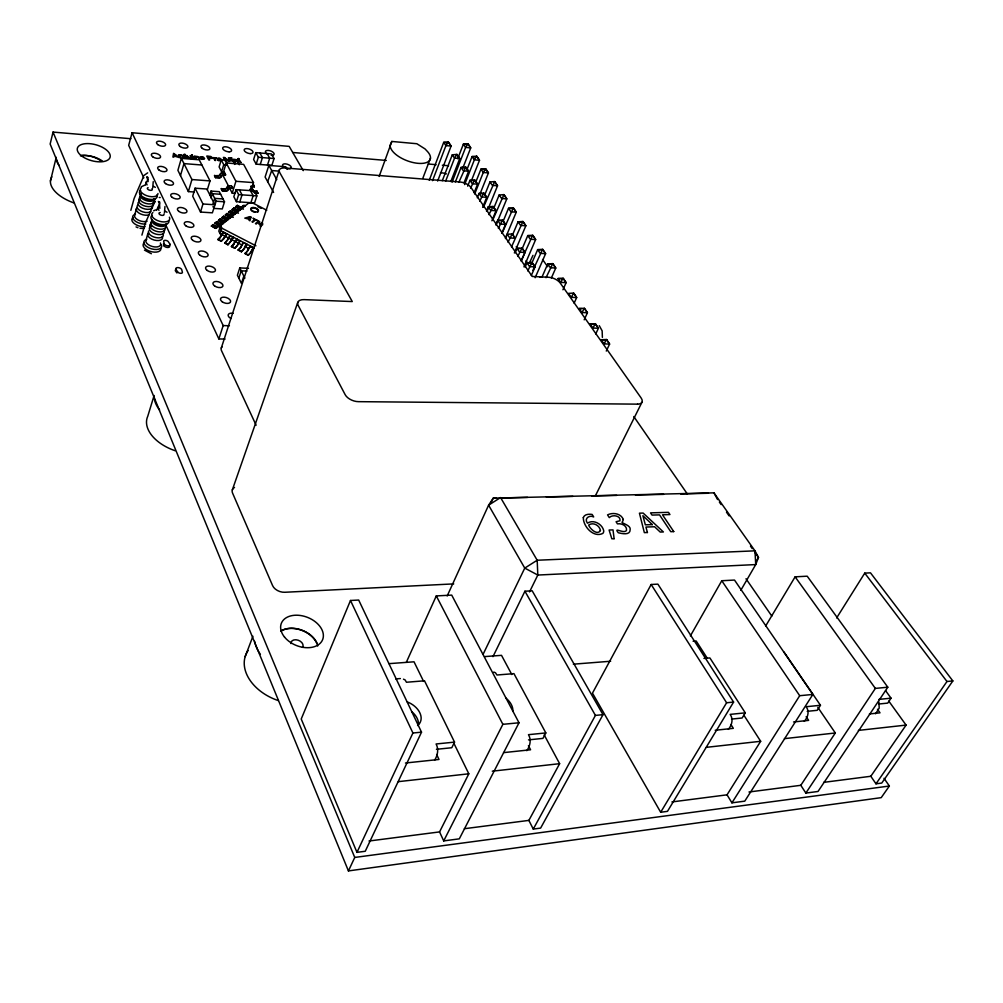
<?xml version="1.0" encoding="UTF-8"?>
<svg xmlns="http://www.w3.org/2000/svg" width="1003" height="1003" viewBox="0 0 1003 1003"><rect width="100%" height="100%" fill="white"/><g stroke="black" fill="none" stroke-linecap="round" stroke-linejoin="round"><path stroke-width="1.5" d="M228.972 161.571L229.148 158.474L230.301 160.643M602.389 337.384L602.151 330.865L599.267 325.649M152.757 187.874L153.221 181.643M164.467 212.862L164.943 206.543M130.892 138.715L53.034 132.083L50.15 144.043L348.43 870.917L881.223 797.648L889.36 786.026L884.019 778.303M50.438 181.041L56.231 157.308A33.826 16.6 15.3 0 0 59.152 165.57M303.257 170.635L289.19 146.375L132.07 132.735L128.672 145.347L143.818 177.844M130.841 210.342L134.114 198.481L143.479 176.766M134.741 214.843L136.521 208.448M141.912 235.128L145.285 223.18L154.963 201.415M146.024 240.043L147.867 233.599M207.282 189.88L210.003 180.904L199.221 159.803L181.355 158.361L177.895 170.322L188.363 191.598L194.369 192.024M180.477 175.588L183.963 163.602L201.891 165.019M188.363 191.598L191.924 179.55L181.355 158.361M195.096 188.188L202.957 203.985L214.83 204.788L206.869 189.028L195.096 188.188L192.701 196.212L200.525 212.059L212.373 212.824L216.147 201.214L210.994 191.084L219.306 191.673L224.496 201.791L222.277 208.95L213.952 208.398L212.987 206.493M200.525 212.059L202.957 203.985M214.517 175.726L218.228 175.588A1.442 1.141 -25.9 0 0 219.933 174.497A2.395 1.906 -26 0 1 222.766 172.666L224.559 172.804L225.587 174.76L223.682 175.023A1.918 1.517 -26.1 0 0 221.4 176.49A1.931 1.53 -25.9 0 1 219.118 177.957L215.545 177.694L214.517 175.726L218.102 175.989A1.918 1.53 -25.9 0 0 220.184 174.936M209.702 195.372L210.994 191.084M215.545 177.694L214.642 175.324M239.291 164.768L237.385 161.22L221.249 159.916L219.118 166.937L221.6 171.689L224.396 171.902M211.019 197.98L212.323 193.692L220.635 194.281M221.6 171.689L223.744 164.668L221.249 159.916M154.111 395.483L147.754 416.283A38.503 23.257 16.8 0 0 175.124 450.723M212.949 204.111L214.705 198.368L223.042 198.958M223.067 173.293L226.227 162.962L243.641 164.367L253.496 182.621L250.687 191.46M224.559 172.804L225.462 175.161M221.312 188.877L225.036 188.74A1.454 1.141 -26 0 0 226.753 187.624A2.42 1.906 -26.2 0 1 229.624 185.781L231.43 185.906L232.47 187.912L230.552 188.188A1.943 1.53 -26.2 0 0 228.245 189.667A1.943 1.53 -26 0 1 225.951 191.147L222.34 190.883L221.312 188.877L223.707 189.053M219.306 226.628A2.031 1.63 50 0 0 217.062 227.38A2.031 1.63 50.1 0 1 214.818 228.12L211.483 225.926L213.188 224.572L216.648 226.352A1.517 1.229 50.1 0 0 218.328 225.788A2.533 2.044 50 0 1 221.124 224.86M222.34 190.883L221.425 188.476M213.188 224.572L211.357 226.339M219.281 225.525A2.019 1.63 50.2 0 1 218.341 225.299L215.018 223.105L216.711 221.763L220.158 223.544A1.517 1.216 50.2 0 0 221.839 222.979A2.52 2.031 50.1 0 1 224.622 222.039M214.893 223.519L216.711 221.763M223.205 222.653A2.019 1.63 50.2 0 1 221.851 222.503L218.529 220.321L220.209 218.98L223.644 220.76A1.504 1.216 50.2 0 0 225.311 220.196A2.507 2.031 50.1 0 1 228.107 219.256M218.403 220.723L220.209 218.98M231.43 185.906L232.345 188.313M229.775 218.228A2.006 1.63 50.1 0 0 227.543 218.967A2.006 1.617 50.3 0 1 225.324 219.72L222.014 217.538L223.682 216.222L227.104 217.99A1.504 1.216 50.3 0 0 228.772 217.425A2.507 2.031 50.2 0 1 231.555 216.485L233.273 217.375M266.773 210.229L252.844 203.07L249.007 202.807L220.51 225.675L218.804 231.166L220.033 233.636L241.861 244.933M221.889 217.952L223.682 216.222M233.21 215.457A1.993 1.617 50.2 0 0 230.991 216.209A1.993 1.617 50.3 0 1 228.772 216.961L225.474 214.792L227.129 213.476L230.54 215.231A1.492 1.216 50.3 0 0 232.207 214.667A2.495 2.019 50.2 0 1 234.978 213.739M235.141 193.378L232.22 193.165L235.906 181.292L226.227 162.962M223.556 239.215L226.941 233.862L226.026 234.602A2.52 0.69 -62.6 0 0 224.233 237.598L221.199 241.322L217.964 239.642L219.933 237.736M220.033 233.636L221.751 228.132L220.51 225.675M227.129 213.476L225.349 215.194M233.11 214.441A1.993 1.617 50.4 0 1 232.194 214.216L228.922 212.059L230.565 210.755L233.962 212.498A1.492 1.216 50.4 0 0 235.254 212.46M255.439 193.24L257.809 193.416L256.856 191.021L236.044 189.655L233.837 196.738L236.42 201.703L254.586 202.957L256.856 195.898L254.21 190.971M220.058 237.899L223.719 232.194L222.804 232.934A2.52 0.702 -62.6 0 0 221.011 235.931L217.964 239.642M230.565 210.755L228.784 212.46M221.199 241.322L223.356 239.215M236.056 211.671A1.981 1.617 50.4 0 1 235.592 211.495L232.332 209.339L233.962 208.047L237.347 209.79A1.492 1.204 50.4 0 0 239.002 209.226A2.482 2.019 50.3 0 1 241.761 208.298L243.466 209.163M232.194 209.752L233.962 208.047M236.42 201.703L238.651 194.607L236.044 189.655M240.319 208.937A1.981 1.605 50.5 0 1 238.965 208.787L235.718 206.643L237.335 205.364L240.707 207.094A1.479 1.204 50.5 0 0 242.362 206.543A2.47 2.006 50.4 0 1 245.121 205.602M227.932 244.807L230.953 241.084A2.52 0.69 -62.6 0 1 232.746 238.075L233.661 237.335L227.932 244.807L224.697 243.14L227.255 240.444M235.592 207.057L237.335 205.364M239.805 201.942L242.036 194.845L239.416 189.906M255.79 152.619L253.621 159.515L256.166 164.153L271.851 165.42L274.057 158.549L271.462 153.935L255.79 152.619L258.36 157.258L256.166 164.153M237.535 245.309L234.664 248.305L231.43 246.625L233.574 244.506M260.241 164.492L262.435 157.596L259.865 152.957M231.43 246.625L237.147 239.14L236.244 239.893A2.52 0.677 -62.6 0 0 234.451 242.889L234.326 243.227M234.664 248.305L237.209 245.61M254.261 186.846L253.32 184.477L254.261 186.846L250.737 186.583M250.913 202.706L253.157 195.635L250.524 190.708M237.398 245.259L240.381 240.808L239.479 241.56A2.533 0.677 -62.6 0 0 237.686 244.569L237.561 244.908M256.856 191.021L257.809 193.416M244.481 248.318L241.41 251.803L238.175 250.123L240.306 247.992M267.488 165.069L269.694 158.186L267.099 153.572M287.259 169.331L285.805 166.774L268.842 165.407L265.105 177.029L273.593 192.451M241.41 251.803L243.742 249.408M244.293 248.393L247.102 244.293L246.211 245.045A2.533 0.664 -62.6 0 0 244.419 248.054M248.468 268.34L239.767 267.914L237.398 275.261L241.435 283.398L243.842 276.026M247.239 251.226L244.92 253.621L248.167 255.301L251.001 252.28M225.073 339.102L218.855 338.926L223.18 325.561L132.07 132.735M238.839 278.17L241.221 270.81L247.026 271.098M246.725 252.092L250.6 246.099L249.709 246.863A2.533 0.652 -62.6 0 0 247.929 249.872M248.167 255.301L250.687 252.593M250.875 252.242L253.847 247.779L220.936 230.753L219.707 228.283M221.312 347.966L279.298 169.908M232.345 489.865L297.778 302.367M379.147 176.44L391.834 141.448L416.847 143.73L425.034 148.92L427.717 151.792A21.201 9.528 20.8 0 1 418.013 163.326A21.201 9.528 20.8 0 1 390.882 148.519L389.841 145.761L391.834 141.448M267.651 181.656L271.7 170.535L279.436 171.149M251.038 251.891L251.164 251.552A2.533 0.652 -62.6 0 1 252.957 248.531L253.847 247.779M422.79 178.409L430.475 158.11M245.183 656.601L252.919 636.253M429.246 180.302L443.702 142.376L448.266 141.937L451.087 146.074L437.647 181.054M432.531 180.653L445.934 145.598L448.266 141.937L451.087 146.074L445.934 145.598L443.702 142.376L448.855 142.852M442.31 180.69L452.29 154.813L456.917 154.387L459.763 158.549L450.811 181.543M445.645 181.129L454.56 158.085L456.917 154.387L459.763 158.549L454.56 158.085L452.29 154.813M457.732 158.687L463.361 144.194L467.912 143.768L470.72 147.867L462.784 168.14M452.052 182.207L465.618 147.403L467.912 143.768L470.72 147.867L465.618 147.403L463.361 144.194L467.172 144.545M455.4 181.907L461.041 167.463L465.705 167.05L468.577 171.237L464.025 182.784M458.822 182.37L465.705 167.05L468.577 171.237L463.348 170.798L461.041 167.463L466.257 167.902M466.922 169.657L472.074 156.568L476.676 156.142L479.497 160.279L471.435 180.628M464.602 184.59L474.369 159.828L476.676 156.142L479.497 160.279L474.369 159.828L472.074 156.568L477.19 157.02M467.661 186.144L469.956 180.352L474.67 179.938L477.566 184.163L474.093 192.864M470.57 188.1L474.67 179.938L477.566 184.163L472.3 183.75L469.956 180.352L475.196 180.766M475.798 182.057L480.938 169.156L485.602 168.742L488.436 172.905L479.81 194.406M474.682 194.005L483.283 172.478L485.602 168.742L488.436 172.905L483.283 172.478L480.938 169.156L486.091 169.595M477.303 197.754L479.02 193.466L483.797 193.065L486.706 197.328L482.656 207.333M479.685 201.214L483.797 193.065L486.706 197.328L481.415 196.927L479.02 193.466L484.299 193.867M484.737 194.921L489.965 181.969L494.68 181.568L497.538 185.768L487.596 210.229M483.609 206.969L494.68 181.568L497.538 185.768L492.348 185.354L489.965 181.969M486.505 211.131L488.26 206.819L493.087 206.442L496.021 210.73L491.909 220.773M488.937 214.655L493.087 206.442L496.021 210.73L490.693 210.354L488.26 206.819L492.247 207.107M493.84 208.022L499.155 195.008L503.92 194.62L506.803 198.857L496.096 224.86M492.686 220.171L503.92 194.62L506.803 198.857L501.588 198.456L499.155 195.008M495.883 224.747L497.664 220.422L502.541 220.058L505.499 224.384L501.914 233.022M498.353 228.345L502.541 220.058L505.499 224.384L500.146 224.02L497.664 220.422L503.004 220.798M503.205 221.124L508.521 208.298L513.335 207.922L516.244 212.185L505.537 237.824M502.102 233.21L513.335 207.922L516.244 212.185L510.991 211.809L508.521 208.298L513.762 208.674M350.486 600.484L301.226 719.001L356.968 852.362L365.255 851.259L421.523 732.177L358.685 600.045L350.486 600.484L412.923 733.005L356.968 852.362M505.462 238.551L507.242 234.288L512.182 233.937L515.166 238.288L509.775 237.949L507.242 234.288M507.994 242.212L512.182 233.937L515.166 238.288M512.646 234.702L518.049 221.826L522.927 221.462L525.848 225.75L514.363 252.932M511.517 246.888L522.927 221.462L525.848 225.75L520.57 225.399L518.049 221.826L523.328 222.19M515.203 252.693L517.009 248.405L522.011 248.067L525.008 252.455L521.359 261.018M517.774 256.429L522.011 248.067L525.008 252.455L519.592 252.142L517.009 248.405L519.717 248.568M522.262 248.543L527.754 235.605L532.693 235.254L535.64 239.579L523.942 266.861M521.121 260.818L532.693 235.254L535.64 239.579L530.324 239.241L527.754 235.605L533.069 235.943M525.121 267.099L526.964 262.799L532.016 262.473L535.05 266.898L531.327 275.486M529.484 262.824L532.982 255.339M527.741 270.91L532.016 262.473L535.05 266.898L529.584 266.597L526.964 262.799L532.405 263.099M531.54 263.814L537.646 249.647L542.636 249.308L545.607 253.671L535.151 277.731M532.894 270.371L542.636 249.308L545.607 253.671L540.253 253.358L537.646 249.647L542.987 249.96M138.753 200.362L139.994 197.503M145.598 184.602L148.093 178.873M542.134 276.753L547.726 263.952L552.778 263.626L555.762 268.014L551.387 277.969M546.021 277.693L552.778 263.626L555.762 268.014L550.384 267.726L547.726 263.952L553.092 264.24M150.011 225.086L151.817 221.049M156.631 210.279L159.653 203.546M562.934 289.779L566.118 282.645L563.109 278.22L557.994 278.533L560.715 282.382L566.118 282.645L563.109 278.22L560.715 282.382M406.353 662.243L436.292 595.92L451.714 595.105L519.002 722.774L459.311 838.847L443.715 840.903L439.565 831.913L468.815 773.802L453.745 742.997M574.13 303.182L576.675 297.552L573.641 293.089L568.463 293.39L571.234 297.314L576.675 297.552L573.641 293.089L571.234 297.314M447.188 595.958L488.599 505.173L493.238 498.152L713.948 492.849L754.971 550.835L758.481 557.442L755.723 564.576L740.828 590.291M227.443 240.106L230.427 235.655L229.524 236.407A2.52 0.69 -62.6 0 0 227.731 239.416M227.794 239.679L224.697 243.14M491.294 502.403L493.238 498.152L496.36 498.09M240.896 247.077L241.184 246.374A2.533 0.664 -62.6 0 1 242.977 243.365L243.867 242.613L246.976 244.707M584.185 319.819L587.432 312.76L584.373 308.26L579.132 308.535L581.953 312.535L587.432 312.76L584.373 308.26L581.953 312.535M247.979 250.136L247.515 251.063M595.757 333.924L598.415 328.257L595.318 323.718L590.027 323.982L592.898 328.069L598.415 328.257L595.318 323.718L592.898 328.069M348.43 870.917L354.749 857.44L53.034 132.083M606.288 351.063L609.598 344.067L606.489 339.49L601.123 339.741L604.057 343.904L609.598 344.067L606.489 339.49L604.057 343.904M483.245 654.006L524.757 568.099L537.182 560.238L754.971 550.835L755.723 564.576L537.809 575.045L524.757 568.099L488.599 505.173L500.572 497.563L537.182 560.238L537.809 575.045L529.534 591.92M434.575 760.261C437.722 755.46 438.888 749.216 436.092 743.975L454.535 742.12L424.507 680.799L406.453 682.253L405.124 679.959L403.482 679.181M492.974 656.664L524.92 591.206L532.192 590.817L603.004 714.675L540.617 828.102L533.27 829.08L528.869 820.391L559.624 763.684L544.178 734.886M454.535 742.12L451.789 747.736L436.443 749.304M595.331 495.921L641.907 402.353M443.715 840.903L502.867 724.329L436.292 595.92M526.788 750.695C530.098 746.069 531.527 739.813 528.468 734.672L545.833 732.93L513.95 673.64L496.924 675.006L495.495 672.787L493.764 672.048M545.833 732.93L542.936 738.396L528.493 739.875M651.148 584.498L592.472 693.136L660.676 812.254L667.471 811.352L733.582 702.075L657.88 584.135L651.148 584.498L726.611 702.752L733.582 702.075M234.301 243.629L233.774 244.506M533.27 829.08L595.418 715.402L603.004 714.675M690.39 635.889L721.771 580.737L734.509 580.06L812.856 694.44L744.765 801.146L731.927 802.839L727.037 794.827L760.663 741.292L743.913 715.239M756.926 560.15L758.481 557.442L754.933 552.415M765.615 626.085L795.116 576.838L807.202 576.186L887.805 687.205L818.022 791.467L805.848 793.072L800.808 785.311L748.99 791.994M660.676 812.254L726.611 702.752M728.354 729.357C731.889 725.232 733.594 719.088 730.146 714.374L745.279 712.857L709.898 657.943L703.943 658.419M745.279 712.857L742.12 718.01L731.538 719.088M836.64 617.936L864.749 573.127L870.479 572.826L952.85 680.937L881.762 783.055L875.995 783.819L870.817 776.272L823.613 782.365M731.927 802.839L799.704 695.706L812.856 694.44M804.306 721.307C807.904 717.371 809.709 711.277 806.136 706.726L820.467 705.285L783.97 652M820.467 705.285L817.219 710.312L807.202 711.34M240.707 247.415L238.175 250.123M240.507 247.992L242.839 243.779M800.808 785.311L835.311 732.98L817.821 707.353M805.848 793.072L875.356 688.409L887.805 687.205M875.594 713.76L879.192 708.143L878.929 702.05M885.561 690.603L891.04 698.176L887.73 703.103L878.666 704.031M870.817 776.272L906.085 725.094L888.808 701.135M875.995 783.819L946.97 681.501L952.85 680.937M144.081 175.387L147.667 172.842M141.247 186.796L145.799 184.677M262.761 224.597L260.705 226.327L259.877 225.901L262.548 223.669L259.138 224.371L258.874 221.788L256.204 224.008L255.439 223.606L258.536 221.036L259.652 221.613L259.464 223.832L262.648 223.155M153.622 210.806L155.703 209.89M354.749 857.44L889.36 786.026M369.016 841.015L439.565 831.913M464.339 828.716L528.869 820.391M671.922 801.936L727.037 794.827M398.329 781.65L468.815 773.802M492.285 771.182L559.624 763.684M706.363 747.335L760.663 741.292M784.421 738.647L835.311 732.98M858.38 730.41L906.085 725.094M405.463 763.007L439.001 759.459L436.631 754.494M503.569 752.626L530.587 749.78L528.418 745.668M715.202 730.259L733.343 728.341L730.936 724.542M793.536 721.972L808.644 720.38L806.161 716.694M869.413 713.948L880.032 712.832L877.487 709.259M878.954 699.392L891.04 698.176M412.923 733.005L421.523 732.177M502.867 724.329L519.002 722.774M573.352 664.174L610.664 661.24M395.696 678.918L400.347 678.555M389.051 663.647L414.026 661.804L423.617 681.401M484.599 656.601L501.513 655.348L511.806 674.543M693.086 641.218L696.17 640.98L707.065 657.918M708.482 493.238L680.749 493.99M159.928 202.28L158.411 201.49C160.229 205.402 159.151 200.964 159.841 208.361M539.664 277.317L542.222 277.154M453.72 583.896L284.777 592.271A9.905 6.582 20.4 0 1 272.603 585.627L232.558 493.075A9.441 5.918 18.6 0 1 233.16 488.524M143.905 228.534L139.994 228.295M501.049 497.989L527.616 497.388M546.359 496.974L572.926 496.385M591.682 495.971L616.682 495.407M635.438 494.993L663.56 494.366M601.123 339.741L606.665 339.904M223.18 325.561L229.411 325.762M590.027 323.982L595.531 324.182M579.132 308.535L581.878 308.648M557.994 278.533L563.398 278.796M216.147 201.214L224.496 201.791M222.465 190.482L226.076 190.746A1.454 1.141 -26 0 0 227.794 189.63A2.42 1.906 -26.2 0 1 230.677 187.774L232.47 187.912M254.386 192.764L257.934 193.015M238.651 194.607L256.856 195.898M250.863 186.194L254.386 186.445M250.086 189.178L251.866 189.316A2.407 1.881 -27.1 0 1 253.446 191.473A1.442 1.128 -27.3 0 0 253.433 192.074M249.96 189.58L251.728 189.705A1.931 1.504 -27.1 0 1 253.069 191.021M215.658 177.293L219.243 177.556A1.442 1.141 -25.9 0 0 220.948 176.465A2.407 1.906 -26.1 0 1 223.794 174.622L225.587 174.76M235.906 181.292L253.496 182.621M191.924 179.55L210.003 180.904M223.744 164.668L226.54 164.893M258.36 157.258L274.057 158.549M292.851 152.494L386.28 160.442M428.331 164.016L436.117 164.68M442.348 165.207L448.579 165.746M159.251 197.478L160.179 197.566M148.218 177.631L146.814 176.729L148.168 181.581M151.378 253.746L144.457 250.123M136.057 226.916L137.963 227.731M257.959 206.756L261.068 208.348M237.209 205.765L239.454 206.919M235.718 206.643L239.103 208.386A1.479 1.204 50.5 0 0 240.106 208.499M233.837 208.448L237.222 210.191M232.332 209.339L235.718 211.094A1.492 1.204 50.4 0 0 236.069 211.219M238.463 213.2L236.758 212.31A2.495 2.019 50.2 0 0 233.987 213.25A1.492 1.216 50.4 0 1 232.32 213.815L228.922 212.059M231.568 211.733L233.824 212.912A1.993 1.617 50.4 0 0 236.044 212.16A1.993 1.617 50.3 0 1 236.232 211.771M228.145 214.466L230.414 215.645M225.474 214.792L228.897 216.548A1.504 1.216 50.3 0 0 230.565 215.996A2.495 2.031 50.2 0 1 233.335 215.056M223.556 216.623L226.979 218.391A2.006 1.617 50.3 0 0 229.198 217.638A2.006 1.617 50.2 0 1 231.43 216.899M222.014 217.538L225.449 219.318A1.504 1.216 50.3 0 0 227.117 218.754A2.507 2.031 50.1 0 1 229.9 217.814M220.083 219.394L223.519 221.161M218.529 220.321L221.976 222.089A1.504 1.216 50.2 0 0 223.644 221.525A2.52 2.031 50.1 0 1 226.44 220.597M216.585 222.177L220.033 223.957A2.019 1.63 50.2 0 0 222.265 223.205A2.019 1.63 50.1 0 1 223.13 222.302M215.018 223.105L218.478 224.898A1.517 1.216 50.2 0 0 220.146 224.333A2.52 2.044 50 0 1 222.954 223.393M221.174 227.104L219.431 226.214A2.533 2.044 50 0 0 216.623 227.154A1.517 1.229 50.1 0 1 214.943 227.719L211.483 225.926M221.751 228.132L255.915 245.798M214.216 225.575L216.523 226.766A2.019 1.63 50.1 0 0 218.754 226.014A2.019 1.63 50 0 1 219.243 225.311M223.594 232.608L226.816 234.276M231.38 236.633L233.523 237.749M237.021 239.554L240.244 241.221M250.474 246.512L253.709 248.192M244.582 246.337L248.669 248.456M218.09 239.228L221.324 240.908M224.822 242.726L228.057 244.393M231.555 246.211L234.802 247.891M238.3 249.709L241.547 251.389M245.058 253.207L248.305 254.9M153.672 186.37L155.315 187.373M165.357 211.232L167.037 212.26M227.267 160.643L224.509 158.048L226.264 161.358M864.749 573.127L946.97 681.501M795.116 576.838L875.356 688.409M719.352 502.077L721.132 504.597M726.473 512.144L729.131 515.918M750.482 546.121L752.263 548.641M542.573 259.489L547.688 266.76M516.244 246.613L518.024 249.195M526.036 260.78L527.816 263.35M633.796 416.558L687.218 493.802M745.994 578.769L771.821 616.093M721.771 580.737L799.704 695.706M164.153 246.036L163.502 243.654A2.533 1.316 16.5 0 0 163.903 244.017M524.92 591.206L595.418 715.402M268.842 165.407L276.778 179.637M713.948 492.849L717.571 499.557M235.881 162.135C232.583 158.875 238.488 159.352 238.125 162.31L238.927 162.386L237.272 159.816L233.561 159.251L235.066 162.072M233.335 161.032L231.53 159.088L232.533 160.969M232.897 160.856L234.79 164.417M231.029 160.505L229.649 157.91L228.483 157.822L228.32 160.981L224.685 157.509L223.368 157.396L225.424 161.295M225.437 160.254L227.317 163.815M222.616 174.76L232.22 193.165M239.767 267.914L244.895 278.144M145.786 182.082L147.102 184.903M153.685 199.033L155.001 201.866M157.634 207.521L158.95 210.342M165.533 224.471L218.855 338.926M256.116 425.222L221.475 350.586A8.563 4.827 17.9 0 1 222.052 346.913M169.532 245.885A3.034 1.58 16.5 0 1 167.865 247.478A3.034 1.58 16.5 0 1 164.166 246.036M177.004 272.603A2.57 1.367 16.8 0 0 176.942 272.954L175.437 270.91A3.084 1.642 16.7 0 1 176.152 269.418M233.787 487.959A9.441 5.918 18.6 0 1 234.526 487.483M280.74 631.188A22.066 15.183 21.4 0 1 302.492 630.611A22.066 15.183 21.4 0 1 317.675 646.032M80.453 155.866A16.901 8.287 15.3 0 1 102.507 161.119M440.467 172.654A14.895 6.808 21.4 0 1 446.423 173.87M152.431 207.608A7.61 3.849 16.2 0 1 142.489 208.173A7.61 3.849 16.2 0 1 138.89 201.766M150.801 211.62A7.598 3.849 16.2 0 1 140.721 210.981A7.598 3.849 16.2 0 1 138 204.976M153.196 204.925A7.61 3.836 16.2 0 1 143.241 205.477A7.61 3.836 16.2 0 1 139.643 199.083M153.171 202.882A7.61 3.836 16.2 0 1 153.434 203.96M153.923 200.199A7.623 3.836 16.2 0 1 145.861 203.446A7.623 3.836 16.2 0 1 140.382 196.387M154.963 198.594A7.635 3.824 16.3 0 1 145.673 200.45A7.635 3.824 16.3 0 1 141.135 193.704M155.026 198.481A7.635 3.824 16.3 0 1 145.974 199.371A7.635 3.824 16.3 0 1 140.696 193.416M156.882 194.921A9.165 4.589 16.3 0 1 147.19 198.795A9.165 4.589 16.3 0 1 140.608 190.332M157.972 193.516A9.177 4.576 16.3 0 1 146.814 195.723A9.177 4.576 16.3 0 1 141.36 187.636M147.077 221.262A7.573 3.874 16.1 0 1 137.373 219.594A7.573 3.874 16.1 0 1 135.48 214.04M145.849 224.02A9.09 4.651 16.1 0 1 134.402 220.422A9.09 4.651 16.1 0 1 135.167 214.278M148.883 214.868A7.598 3.862 16.2 0 1 139.166 213.2A7.598 3.862 16.2 0 1 137.261 207.646M145.096 226.678A9.077 4.651 16.1 0 1 134.427 223.707A9.077 4.651 16.1 0 1 133.023 217.626M151.967 188.727A2.545 1.266 16.3 0 1 151.265 190.307A2.545 1.266 16.3 0 1 147.955 189.366A2.545 1.266 16.3 0 1 148.08 187.624M260.404 654.357A44.145 30.391 21.5 0 1 254.637 641.331M280.978 631.063A22.066 15.195 21.5 0 1 316.986 643.086M278.383 700.608A43.643 30.629 21.4 0 1 248.092 650.583M290.958 643.562A6.306 4.338 21.5 0 1 298.154 640.202A6.306 4.338 21.5 0 1 302.492 647.411M266.873 153.81A4.551 2.131 18.5 0 1 267.049 150.45A4.551 2.131 18.5 0 1 273.606 152.807A4.551 2.131 18.5 0 1 271.161 155.352M230.928 318.515A5.291 2.896 17.9 0 1 228.295 314.629A5.291 2.896 17.9 0 1 233.072 313.325M283.285 166.686A4.576 2.156 18.8 0 1 285.504 163.865A4.576 2.156 18.8 0 1 291.296 167.338A4.576 2.156 18.8 0 1 286.093 168.366M227.205 187.661A1.943 1.53 -26 0 1 225.399 189.116M227.393 187.248A1.943 1.53 -26.2 0 1 229.023 186.207M220.56 174.121A1.918 1.517 -26 0 1 222.177 173.08M252.38 190.896A1.918 1.504 -27.2 0 1 251.929 189.442A1.918 1.504 -27.1 0 0 251.114 187.812M251.339 187.436A2.407 1.881 -27.1 0 1 252.38 189.479A1.442 1.128 -27.2 0 0 252.367 190.094M251.001 209.953A3.962 1.968 18.3 0 1 255.201 208.248A3.962 1.968 18.3 0 1 257.52 212.122M254.938 212.235A3.962 1.968 18.3 0 1 251.465 210.542M220.096 225.261A2.019 1.63 50.2 0 0 220.585 224.559A2.019 1.63 50 0 1 222.816 223.807M241.033 207.671A1.968 1.605 50.5 0 0 242.789 206.756A1.968 1.605 50.4 0 1 244.983 206.004M241.171 208.047A1.981 1.605 50.3 0 1 243.378 207.295M243.503 206.894A2.47 2.019 50.3 0 0 240.745 207.834A1.479 1.204 50.5 0 1 240.607 208.122M224.885 221.312A2.006 1.63 50.2 0 0 225.75 220.409A2.006 1.63 50.1 0 1 227.982 219.67M223.882 222.152A2.019 1.63 50.2 0 0 224.07 221.751A2.019 1.63 50.1 0 1 226.314 220.999M230.878 215.808A1.993 1.617 50.3 0 0 232.633 214.893A1.993 1.617 50.2 0 1 234.852 214.141M233.925 214.166A1.993 1.617 50.4 0 0 234.414 213.476A1.993 1.617 50.2 0 1 236.62 212.724M238.388 211.006A2.482 2.019 50.3 0 0 235.617 211.946A1.492 1.216 50.4 0 1 235.479 212.235M219.619 225.111A2.019 1.63 50 0 1 220.535 225.086M238.137 210.417A1.981 1.617 50.4 0 0 239.429 209.451A1.981 1.617 50.3 0 1 240.281 208.561M241.184 208.536A1.981 1.617 50.3 0 1 241.635 208.699M237.611 211.144A1.981 1.617 50.4 0 0 237.799 210.743A1.981 1.617 50.3 0 1 240.018 210.003M240.143 209.589A2.482 2.019 50.3 0 0 237.372 210.53A1.492 1.204 50.4 0 1 236.733 211.194M159.577 409.901A38.879 23.019 17 0 1 154.249 396.95M164.028 230.64A7.723 3.987 16.4 0 1 160.041 234.614A7.723 3.987 16.4 0 1 150.701 231.329A7.723 3.987 16.4 0 1 151.478 226.227M163.088 233.875A7.711 3.987 16.3 0 1 155.941 237.598A7.711 3.987 16.3 0 1 148.632 230.903M165.081 229.06A7.736 3.974 16.4 0 1 155.703 231.104A7.736 3.974 16.4 0 1 151.064 224.12M165.595 225.249A7.736 3.974 16.4 0 1 157.458 228.697A7.736 3.974 16.4 0 1 151.842 221.412M166.661 223.656A7.748 3.962 16.4 0 1 158.236 225.976A7.748 3.962 16.4 0 1 151.867 219.532M166.749 223.581A7.748 3.962 16.4 0 1 158.549 224.885A7.748 3.962 16.4 0 1 151.942 219.444M168.943 221.249A9.303 4.752 16.5 0 1 157.672 223.656A9.303 4.752 16.5 0 1 152.08 215.294M169.394 217.2A9.315 4.739 16.5 0 1 159.615 221.299A9.315 4.739 16.5 0 1 152.857 212.573M161.408 244.657A9.228 4.814 16.3 0 1 156.631 249.484A9.228 4.814 16.3 0 1 145.473 245.559A9.228 4.814 16.3 0 1 146.425 239.391M160.442 242.977A7.685 4.012 16.3 0 1 152.331 246.5A7.685 4.012 16.3 0 1 146.764 239.203M162.31 236.558A7.711 3.999 16.3 0 1 154.186 240.056A7.711 3.999 16.3 0 1 148.607 232.759M160.956 248.669A9.215 4.827 16.2 0 1 149.76 251.214A9.215 4.827 16.2 0 1 144.256 242.801M163.915 214.09A2.595 1.316 16.5 0 1 162.386 215.394A2.595 1.316 16.5 0 1 159.239 214.04A2.595 1.316 16.5 0 1 160.229 212.498M81.431 155.377A16.913 8.3 15.3 0 1 101.115 160.969M73.921 202.919A33.538 16.825 15.1 0 1 51.88 176.867M407.268 701.912A18.292 12.751 26.1 0 1 417.587 725.558M411.769 711.666A18.255 12.776 26.1 0 1 418.489 724.379M505.775 698A17.841 11.961 28.5 0 1 512.821 711.39M181.882 155.666L183.16 157.546L186.997 158.186L185.016 154.261L184.188 154.199L184.565 155.427A1.755 0.84 17 0 0 183.348 155.101L181.882 155.666M221.575 160.054L218.98 160.743A2.194 1.041 17.6 0 1 217.726 160.167L216.836 158.336L219.782 158.273A2.269 1.091 17.6 0 1 220.923 158.963L221.575 160.054M204.524 158.675L201.891 159.364A2.207 1.053 17.3 0 1 200.625 158.775L199.76 156.944L202.744 156.882A2.294 1.091 17.3 0 1 203.872 157.571L204.524 158.675M583.307 517.586C583.169 526.512 593.475 538.022 602.765 533.446A9.115 5.241 27.3 0 0 603.643 530.399C602.076 523.955 593.274 519.078 587.482 523.19C583.784 518.651 589.275 514.652 593.676 516.909L592.121 514.426C588.999 513.975 584.511 514.063 583.307 517.586M174.259 154.136L174.058 155.59L176.365 155.778L174.259 154.136M623.314 519.454L622.474 521.811C619.566 522.977 631.313 524.82 630.16 529.697C630.223 535.552 621.81 533.634 618.287 532.731C612.896 526.211 624.455 534.599 626.549 530.236C627.101 525.61 621.421 523.064 617.459 523.892L616.08 521.723L619.967 520.758C621.02 515.567 612.269 514.288 609.285 517.611L607.542 514.89C612.783 512.169 621.045 513.411 623.314 519.454M216.046 157.91L214.742 158.474L215.67 160.505L214.855 160.442L213.376 157.609L216.046 157.91M182.747 155.829C184.602 160.455 187.222 154.587 182.747 155.829M174.008 155.992L173.845 157.132L172.892 157.045L173.557 153.321L179.261 157.559L174.008 155.992M220.723 160.004C216.698 162.01 217.939 155.427 220.723 160.004M181.167 155.064L179.863 155.49L180.703 157.684L179.863 157.609L178.446 154.763L181.167 155.064M203.659 158.624C199.584 160.643 200.901 154.023 203.659 158.624M600.421 530.574C597.286 535.69 590.09 528.97 588.648 525.058C593.124 521.811 599.681 525.396 600.421 530.574M195.572 156.794L196.463 158.95L195.635 158.888L194.181 156.042L197.98 156.606L199.584 159.201L197.365 156.819L195.572 156.794M250.988 217.149L249.923 220.773L249.07 220.334L249.383 219.331L244.795 218.127L249.985 216.635L250.988 217.149M250.035 217.225L249.509 218.917L247.628 217.939L250.035 217.225M211.57 157.81L208.574 157.96L207.859 156.568L211.57 157.81M190.896 157.772L188.978 157.784L186.846 155.44L188.451 158.035L192.25 158.612L190.808 155.766L189.981 155.703L190.896 157.772M257.921 220.723L255.502 219.958L252.756 222.227L251.941 221.813L254.687 219.544L252.994 218.19L257.921 220.723M212.297 158.374L208.812 158.424L209.64 160.016L208.762 159.941L206.743 156.042L210.768 156.468L212.498 157.822A2.156 1.028 17.5 0 1 212.297 158.374M614.124 538.711L611.83 538.799L609.097 530.035L613.009 529.897L614.124 538.711M647.424 532.518L644.352 532.631L639.425 513.172L643.124 513.072L663.384 531.954L660.212 532.066L654.595 526.751L645.945 527.039L647.424 532.518M673.753 531.59L670.769 531.703L659.535 514.878L652.025 515.091L650.533 512.859L668.462 512.345L669.954 514.564L662.494 514.79L673.753 531.59M652.326 524.607L645.343 524.832L642.898 515.705L652.326 524.607M637.557 404.146L358.422 401.664A10.707 6.068 20.9 0 1 345.182 394.706L298.154 305.376A10.155 5.416 19.4 0 1 304.122 299.634L352.279 301.564L279.599 172.34A9.152 4.351 18.8 0 1 285.065 167.977L460.214 182.019A8.601 3.924 21.7 0 1 470.896 187.385L532.229 276.452L548.867 277.292A9.09 4.388 23.7 0 1 560.251 283.059L641.118 397.953A9.817 5.04 26.1 0 1 637.557 404.146M229.135 151.804L228.032 151.729A4.626 2.182 17.8 0 1 223.155 149.334L222.766 148.682A4.626 2.182 17.8 0 1 225.148 146.777L226.252 146.852A4.626 2.182 17.8 0 1 231.116 149.246L231.492 149.898A4.626 2.182 17.8 0 1 229.135 151.804M194.369 158.787L192.1 155.879L194.369 158.787M240.971 162.549L238.664 159.665L240.971 162.549M192.388 154.863L191.56 154.801L192.388 154.863M231.768 158.085L230.953 158.023L231.768 158.085M238.89 158.675L238.087 158.599L238.89 158.675M250.223 153.597L249.108 153.459A4.589 2.156 18.1 0 1 244.494 150.901L244.205 150.262A4.589 2.156 18.1 0 1 246.976 148.607L248.092 148.745A4.589 2.156 18.1 0 1 252.693 151.29L252.969 151.929A4.589 2.156 18.1 0 1 250.223 153.597M170.008 244.256L168.454 241.911A2.533 1.316 16.5 0 0 165.42 240.344A2.533 1.316 16.5 0 0 163.727 241.648L164.316 243.942A3.034 1.58 16.6 0 0 167.977 245.848A3.034 1.58 16.6 0 0 170.008 244.256M177.531 271.688L175.926 269.268A3.084 1.642 16.8 0 1 177.97 267.6A3.084 1.642 16.8 0 1 181.681 269.544L182.32 271.913A2.57 1.367 16.8 0 1 180.615 273.317A2.57 1.367 16.8 0 1 177.531 271.688M284.488 637.018A22.191 15.12 21.5 0 0 321.374 641.907A22.191 15.12 21.5 0 0 300.148 615.453A22.191 15.12 21.5 0 0 284.488 637.018M81.933 156.192A16.976 8.237 15.4 0 0 109.64 158.286A16.976 8.237 15.4 0 0 89.656 143.667A16.976 8.237 15.4 0 0 81.933 156.192M207.119 270.396A5.153 2.721 17.4 0 0 215.369 270.772A5.153 2.721 17.4 0 0 209.05 266.071A5.153 2.721 17.4 0 0 207.119 270.396M192.714 240.319A5.053 2.608 17.1 0 0 200.838 240.77A5.053 2.608 17.1 0 0 194.67 236.194A5.053 2.608 17.1 0 0 192.714 240.319M178.86 211.395A4.965 2.507 16.9 0 0 186.859 211.909A4.965 2.507 16.9 0 0 180.828 207.471A4.965 2.507 16.9 0 0 178.86 211.395M222.114 301.702A5.241 2.833 17.7 0 0 230.489 302.016A5.241 2.833 17.7 0 0 224.02 297.151A5.241 2.833 17.7 0 0 222.114 301.702M214.542 285.893A5.203 2.783 17.6 0 0 222.854 286.231A5.203 2.783 17.6 0 0 216.46 281.454A5.203 2.783 17.6 0 0 214.542 285.893M199.848 255.201A5.103 2.67 17.3 0 0 208.035 255.627A5.103 2.67 17.3 0 0 201.791 250.988A5.103 2.67 17.3 0 0 199.848 255.201M172.127 197.353A4.927 2.457 16.8 0 0 180.064 197.892A4.927 2.457 16.8 0 0 174.108 193.529A4.927 2.457 16.8 0 0 172.127 197.353M165.533 183.574A4.89 2.407 16.7 0 0 173.406 184.138A4.89 2.407 16.7 0 0 167.514 179.838A4.89 2.407 16.7 0 0 165.533 183.574M185.718 225.713A5.015 2.558 17 0 0 193.78 226.202A5.015 2.558 17 0 0 187.686 221.701A5.015 2.558 17 0 0 185.718 225.713M152.694 156.781A4.802 2.319 16.5 0 0 160.455 157.396A4.802 2.319 16.5 0 0 154.7 153.221A4.802 2.319 16.5 0 0 152.694 156.781M157.772 144.595A4.739 2.257 16.6 0 0 165.482 145.36A4.739 2.257 16.6 0 0 159.953 141.197A4.739 2.257 16.6 0 0 157.772 144.595M202.33 148.394A4.664 2.207 17.4 0 0 209.777 149.021A4.664 2.207 17.4 0 0 204.098 144.959A4.664 2.207 17.4 0 0 202.33 148.394M180.239 146.538A4.702 2.232 17 0 0 187.799 147.178A4.702 2.232 17 0 0 182.107 143.09A4.702 2.232 17 0 0 180.239 146.538M159.051 170.046A4.839 2.357 16.6 0 0 166.874 170.648A4.839 2.357 16.6 0 0 161.044 166.398A4.839 2.357 16.6 0 0 159.051 170.046M252.28 210.705A3.962 1.968 18.3 0 0 258.461 210.956A3.962 1.968 18.3 0 0 253.37 207.471A3.962 1.968 18.3 0 0 252.28 210.705"/></g></svg>
